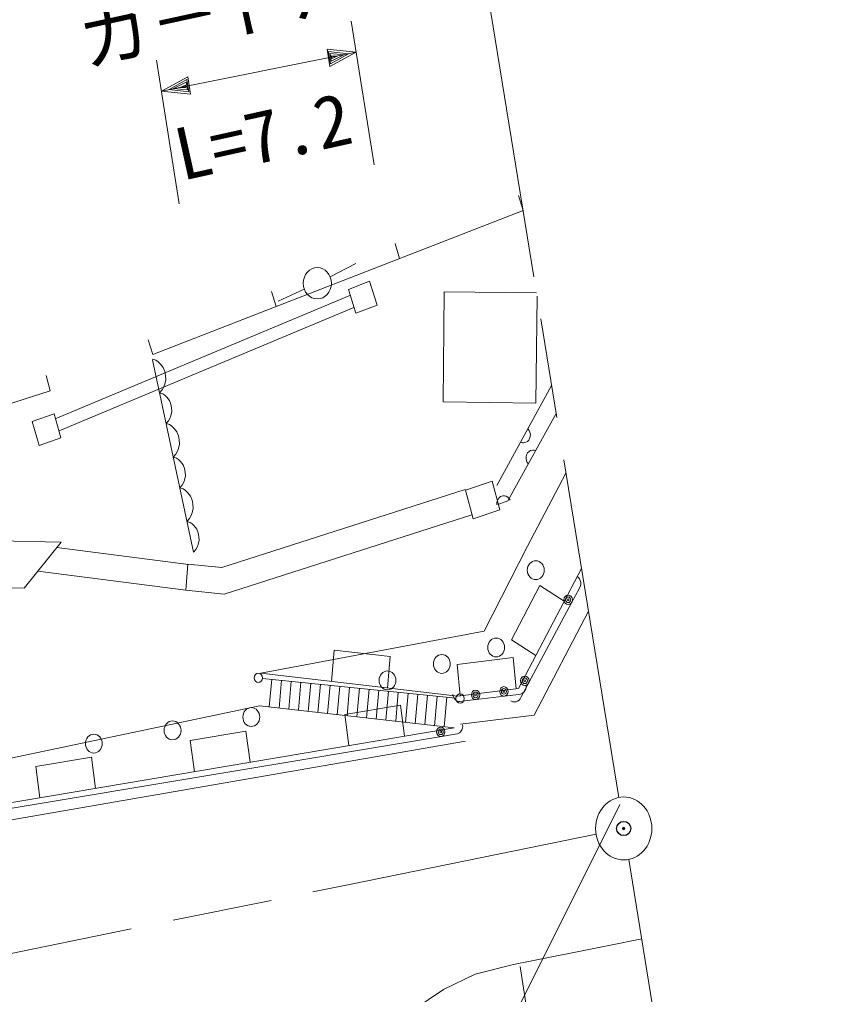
# Model space of a CAD drawing. Units: millimetres, scale not verified. Extents: x 40000 to 680000, y 20000 to 380000.
# Drawn here: x 545848 to 574101, y 284040 to 318228 of the extents above; entities that cross this region are included whole.
import ezdxf
from ezdxf.enums import TextEntityAlignment as Align

# ---------------------------------------------------------------- set-up
doc = ezdxf.new("R2010")
doc.units = ezdxf.units.MM
doc.header["$LTSCALE"] = 1000
doc.header["$PDMODE"] = 32
doc.header["$PDSIZE"] = 500
doc.linetypes.add('CHAIN', pattern=[18.5, 12, -1.5, 3.5, -1.5])
for name, color, linetype, lineweight in [('M-BGD', 7, 'Continuous', 13), ('M-BGD-EXST', 7, 'Continuous', 13), ('M-BMK', 2, 'CHAIN', 13), ('M-BMK-SRVR', 3, 'Continuous', 13), ('M-STR-HTXT', 7, 'Continuous', 13)]:
    doc.layers.add(name, color=color, linetype=linetype, lineweight=lineweight)
doc.layers.add('M-OTRS', color=6, linetype='Continuous')
doc.styles.add('ＭＳ ゴシック', font='')
doc.styles.get('ＭＳ ゴシック').set_extended_font_data('MS Gothic')

msp = doc.modelspace()

# ---------------------------------------------------------------- linework, layer by layer
at = {"layer": 'M-BGD'}
for p, q in [((563500, 311534), (563338, 312056)), ((550518, 306480), (563500, 311534)), ((559173, 309849), (559011, 310371)), ((556736, 309210), (557632, 309670)), ((555831, 308771), (554918, 308353)), ((558121, 309048), (557379, 308760)), ((557379, 308760), (557637, 307925)), ((558380, 308213), (558121, 309048)), ((547098, 304224), (557432, 308545)), ((554846, 308165), (554684, 308686)), ((560694, 304819), (560736, 308683)), ((560736, 308683), (563972, 308639)), ((563990, 308528), (563949, 304774)), ((547236, 303810), (557570, 308131)), ((557637, 307925), (558380, 308213)), ((550518, 306480), (550356, 307001)), ((550630, 306278), (550510, 306320)), ((551947, 299552), (550515, 306297)), ((550709, 306224), (550630, 306278)), ((550792, 306146), (550709, 306224)), ((550886, 306021), (550792, 306146)), ((550937, 305885), (550886, 306021)), ((546921, 305211), (546784, 305742)), ((550967, 305743), (550937, 305885)), ((550976, 305596), (550967, 305743)), ((550851, 305238), (550899, 305325)), ((550899, 305325), (550943, 305437)), ((550943, 305437), (550976, 305596)), ((562585, 301886), (564500, 305390)), ((538005, 302346), (546921, 305211)), ((550761, 305139), (550851, 305238)), ((550870, 305100), (550761, 305139)), ((550942, 305051), (550870, 305100)), ((551017, 304980), (550942, 305051)), ((551102, 304866), (551017, 304980)), ((551149, 304743), (551102, 304866)), ((551176, 304614), (551149, 304743)), ((563949, 304774), (560694, 304819)), ((547059, 304406), (546293, 304130)), ((547300, 303565), (547059, 304406)), ((551115, 304234), (551154, 304335)), ((551154, 304335), (551185, 304480)), ((551185, 304480), (551176, 304614)), ((564660, 304409), (562971, 301348)), ((546293, 304130), (546534, 303289)), ((550989, 304064), (551071, 304154)), ((551109, 304022), (550989, 304064)), ((551071, 304154), (551115, 304234)), ((551188, 303968), (551109, 304022)), ((551271, 303890), (551188, 303968)), ((551365, 303765), (551271, 303890)), ((551416, 303629), (551365, 303765)), ((551446, 303487), (551416, 303629)), ((563712, 303820), (563671, 303873)), ((563738, 303763), (563712, 303820)), ((563755, 303687), (563738, 303763)), ((563740, 303554), (563754, 303622)), ((563754, 303622), (563755, 303687)), ((546534, 303289), (547300, 303565)), ((551422, 303181), (551455, 303339)), ((551455, 303339), (551446, 303487)), ((563414, 303402), (563475, 303386)), ((563475, 303386), (563532, 303386)), ((563532, 303386), (563600, 303404)), ((563600, 303404), (563651, 303434)), ((563651, 303434), (563699, 303479)), ((563699, 303479), (563740, 303554)), ((551240, 302883), (551330, 302982)), ((551330, 302982), (551379, 303069)), ((551379, 303069), (551422, 303181)), ((563619, 302963), (563604, 302895)), ((563660, 303038), (563619, 302963)), ((563708, 303083), (563660, 303038)), ((563759, 303112), (563708, 303083)), ((563827, 303130), (563759, 303112)), ((563884, 303129), (563827, 303130)), ((563945, 303113), (563884, 303129)), ((551350, 302844), (551240, 302883)), ((551421, 302795), (551350, 302844)), ((551497, 302724), (551421, 302795)), ((551582, 302610), (551497, 302724)), ((551628, 302487), (551582, 302610)), ((563604, 302895), (563604, 302830)), ((563604, 302830), (563620, 302754)), ((563620, 302754), (563646, 302697)), ((563646, 302697), (563686, 302644)), ((551656, 302358), (551628, 302487)), ((551634, 302079), (551664, 302224)), ((551664, 302224), (551656, 302358)), ((563660, 299759), (564999, 302326)), ((551468, 301808), (551550, 301898)), ((551550, 301898), (551594, 301978)), ((551594, 301978), (551634, 302079)), ((562422, 302039), (561481, 301730)), ((562686, 301033), (562422, 302039)), ((551589, 301766), (551468, 301808)), ((551667, 301711), (551589, 301766)), ((551751, 301634), (551667, 301711)), ((551844, 301509), (551751, 301634)), ((552945, 299008), (561474, 301746)), ((561481, 301730), (561746, 300723)), ((551895, 301373), (551844, 301509)), ((551925, 301231), (551895, 301373)), ((551934, 301083), (551925, 301231)), ((562578, 301281), (562577, 301211)), ((562592, 301343), (562578, 301281)), ((562624, 301413), (562592, 301343)), ((562663, 301461), (562624, 301413)), ((562971, 301348), (562654, 301238)), ((562713, 301501), (562663, 301461)), ((562789, 301527), (562713, 301501)), ((562851, 301526), (562789, 301527)), ((562907, 301511), (562851, 301526)), ((562969, 301474), (562907, 301511)), ((563012, 301431), (562969, 301474)), ((563048, 301375), (563012, 301431)), ((551858, 300813), (551901, 300925)), ((551901, 300925), (551934, 301083)), ((553025, 298080), (561699, 300865)), ((561746, 300723), (562686, 301033)), ((551719, 300627), (551810, 300726)), ((551829, 300588), (551719, 300627)), ((551810, 300726), (551858, 300813)), ((551900, 300539), (551829, 300588)), ((551976, 300468), (551900, 300539)), ((552061, 300354), (551976, 300468)), ((552107, 300231), (552061, 300354)), ((552135, 300102), (552107, 300231)), ((547308, 299899), (542125, 300004)), ((546015, 298287), (547308, 299899)), ((552113, 299823), (552143, 299968)), ((552143, 299968), (552135, 300102)), ((551770, 299122), (547162, 299717)), ((551947, 299552), (552030, 299642)), ((552030, 299642), (552073, 299722)), ((552073, 299722), (552113, 299823)), ((562138, 296778), (563660, 299759)), ((551677, 298212), (546491, 298881)), ((551748, 299125), (551677, 298212)), ((551748, 299125), (552945, 299008)), ((565544, 298979), (563343, 294771)), ((565544, 298979), (563343, 294771)), ((565401, 298694), (565435, 298671)), ((565435, 298671), (565476, 298618)), ((565476, 298618), (565503, 298562)), ((565503, 298562), (565520, 298486)), ((565520, 298486), (565520, 298421)), ((542137, 298318), (546015, 298287)), ((551677, 298212), (553025, 298080)), ((564090, 298386), (563093, 296480)), ((564942, 297828), (564090, 298386)), ((565461, 298268), (565207, 297794)), ((565501, 298344), (565461, 298268)), ((565520, 298421), (565501, 298344)), ((565207, 297794), (563689, 294956)), ((565788, 297479), (563884, 293839)), ((554309, 295303), (562138, 296778)), ((563093, 296480), (563945, 295922)), ((556882, 296116), (556780, 295017)), ((558844, 295888), (556882, 296116)), ((558743, 294790), (558844, 295888)), ((563148, 295858), (561188, 295612)), ((563258, 294760), (563148, 295858)), ((561188, 295612), (561298, 294514)), ((561213, 294504), (554309, 295303)), ((561143, 294432), (554367, 295125)), ((554604, 294122), (554692, 295092)), ((554945, 294084), (555033, 295057)), ((555286, 294045), (555374, 295022)), ((555626, 294007), (555715, 294987)), ((555967, 293968), (556056, 294952)), ((556308, 293929), (556397, 294918)), ((556649, 293891), (556738, 294883)), ((556989, 293852), (557080, 294848)), ((557330, 293813), (557421, 294813)), ((557671, 293775), (557762, 294778)), ((558012, 293736), (558103, 294743)), ((558353, 293697), (558444, 294708)), ((563343, 294771), (561213, 294504)), ((563343, 294771), (561213, 294504)), ((563689, 294956), (563436, 294482)), ((563569, 294705), (563525, 294644)), ((563593, 294763), (563569, 294705)), ((563606, 294832), (563593, 294763)), ((563602, 294876), (563606, 294832)), ((558693, 293659), (558785, 294673)), ((559034, 293620), (559126, 294638)), ((559375, 293582), (559467, 294603)), ((559716, 293543), (559808, 294568)), ((560056, 293504), (560150, 294533)), ((560397, 293466), (560491, 294499)), ((560738, 293427), (560832, 294464)), ((561043, 294527), (561040, 294560)), ((561058, 294474), (561043, 294527)), ((561094, 294412), (561058, 294474)), ((561128, 294371), (561094, 294412)), ((561170, 294343), (561128, 294371)), ((561851, 294382), (561361, 294322)), ((562844, 294505), (561851, 294382)), ((563335, 294565), (562844, 294505)), ((563361, 294365), (563306, 294325)), ((563413, 294575), (563335, 294565)), ((563395, 294407), (563361, 294365)), ((563436, 294482), (563395, 294407)), ((563480, 294605), (563413, 294575)), ((563525, 294644), (563480, 294605)), ((544624, 292133), (554263, 294161)), ((554263, 294161), (561079, 293388)), ((559199, 294188), (557248, 293859)), ((559347, 293096), (559199, 294188)), ((561232, 294317), (561170, 294343)), ((561282, 294313), (561232, 294317)), ((561361, 294322), (561282, 294313)), ((563098, 294323), (563072, 294340)), ((563145, 294304), (563098, 294323)), ((563211, 294298), (563145, 294304)), ((563260, 294304), (563211, 294298)), ((563306, 294325), (563260, 294304)), ((557248, 293859), (557396, 292767)), ((563884, 293839), (561312, 293516)), ((561079, 293388), (544832, 290645)), ((561375, 293378), (561353, 293318)), ((561386, 293446), (561375, 293378)), ((561380, 293490), (561386, 293446)), ((560636, 293087), (545052, 290490)), ((553784, 293274), (551833, 292944)), ((553931, 292182), (553784, 293274)), ((561124, 293168), (560636, 293087)), ((561202, 293181), (561124, 293168)), ((561268, 293215), (561202, 293181)), ((561312, 293255), (561268, 293215)), ((561353, 293318), (561312, 293255)), ((561479, 292918), (544730, 290016)), ((551833, 292944), (551980, 291852)), ((548368, 292359), (546417, 292030)), ((548515, 291267), (548368, 292359)), ((546417, 292030), (546564, 290938)), ((562629, 282174), (566892, 290697)), ((566501, 285756), (567658, 285991)), ((563169, 285093), (566501, 285756)), ((563169, 285093), (561826, 284756)), ((561826, 284756), (560705, 284221)), ((560705, 284221), (559665, 283511))]:
    msp.add_line(p, q, dxfattribs=at)
for centre, major_axis in [((556287, 308980), (0, -552)), ((563945, 298917), (0, -331)), ((565080, 297879), (0, -166)), ((565080, 297879), (0, -99.4)), ((565080, 297879), (0, -33.1)), ((562556, 296208), (0, -331)), ((560651, 295631), (0, -331)), ((558747, 295055), (0, -331)), ((554220, 295140), (0, -166)), ((563562, 295041), (0, -166)), ((563562, 295041), (0, -99.4)), ((563562, 295041), (0, -33.1)), ((561835, 294547), (0, -166)), ((562828, 294669), (0, -166)), ((562828, 294669), (0, -99.4)), ((562828, 294669), (0, -33.1)), ((561291, 294417), (0, -166)), ((561835, 294547), (0, -99.4)), ((561835, 294547), (0, -33.1)), ((553973, 293768), (0, -331)), ((551214, 293302), (0, -331)), ((560614, 293251), (0, -166)), ((560614, 293251), (0, -99.4)), ((548455, 292837), (0, -331)), ((560614, 293251), (0, -33.1))]:
    msp.add_ellipse(centre, major_axis=major_axis, ratio=0.893369, dxfattribs=at)
at = {"layer": 'M-BGD-EXST'}
msp.add_line((563402, 285022), (567774, 256156), dxfattribs=at)
at = {"layer": 'M-BMK'}
for p, q in [((566851, 290948), (559955, 333317)), ((557420, 287902), (566057, 289664)), ((567205, 288775), (574101, 246406)), ((538009, 283943), (557420, 287902))]:
    msp.add_line(p, q, dxfattribs=at)
at = {"layer": 'M-BMK-SRVR'}
for major_axis in [(0, -1104), (0, -44.2)]:
    msp.add_ellipse((567028, 289862), major_axis=major_axis, ratio=0.893369, dxfattribs=at)
at = {"layer": 'M-OTRS'}
msp.add_point((567028, 289862), dxfattribs=at)
at = {"layer": 'M-STR-HTXT'}
for p, q in [((557474, 318165), (558275, 313130)), ((550820, 315718), (557647, 317078)), ((556724, 316580), (556627, 317189)), ((556627, 317189), (557647, 317078)), ((556749, 316675), (556680, 317109)), ((556680, 317109), (557375, 317024)), ((557647, 317078), (556724, 316580)), ((556774, 316769), (556733, 317030)), ((556733, 317030), (557220, 316993)), ((557375, 317024), (556749, 316675)), ((557220, 316993), (556774, 316769)), ((556799, 316864), (556785, 316951)), ((556785, 316951), (556987, 316946)), ((556987, 316946), (556799, 316864)), ((551447, 311770), (550647, 316805)), ((550820, 315718), (551743, 316216)), ((551092, 315772), (551718, 316121)), ((551247, 315803), (551693, 316026)), ((551480, 315849), (551668, 315931)), ((551668, 315931), (551681, 315844)), ((551693, 316026), (551734, 315765)), ((551718, 316121), (551787, 315686)), ((551743, 316216), (551839, 315607)), ((551839, 315607), (550820, 315718)), ((551787, 315686), (551092, 315772)), ((551734, 315765), (551247, 315803)), ((551681, 315844), (551480, 315849))]:
    msp.add_line(p, q, dxfattribs=at)

# ---------------------------------------------------------------- texts
at = {"layer": 'M-STR-HTXT', "style": 'ＭＳ ゴシック'}
for s, rotation, p in [('ガ－ドパイプ', 12.275, (548297, 316045)), ('L=7.2', 12.497, (551653, 312030))]:
    msp.add_text(s, height=1833, rotation=rotation, dxfattribs=at).set_placement(p, align=Align.BOTTOM_LEFT)

doc.saveas('drawing.dxf')
